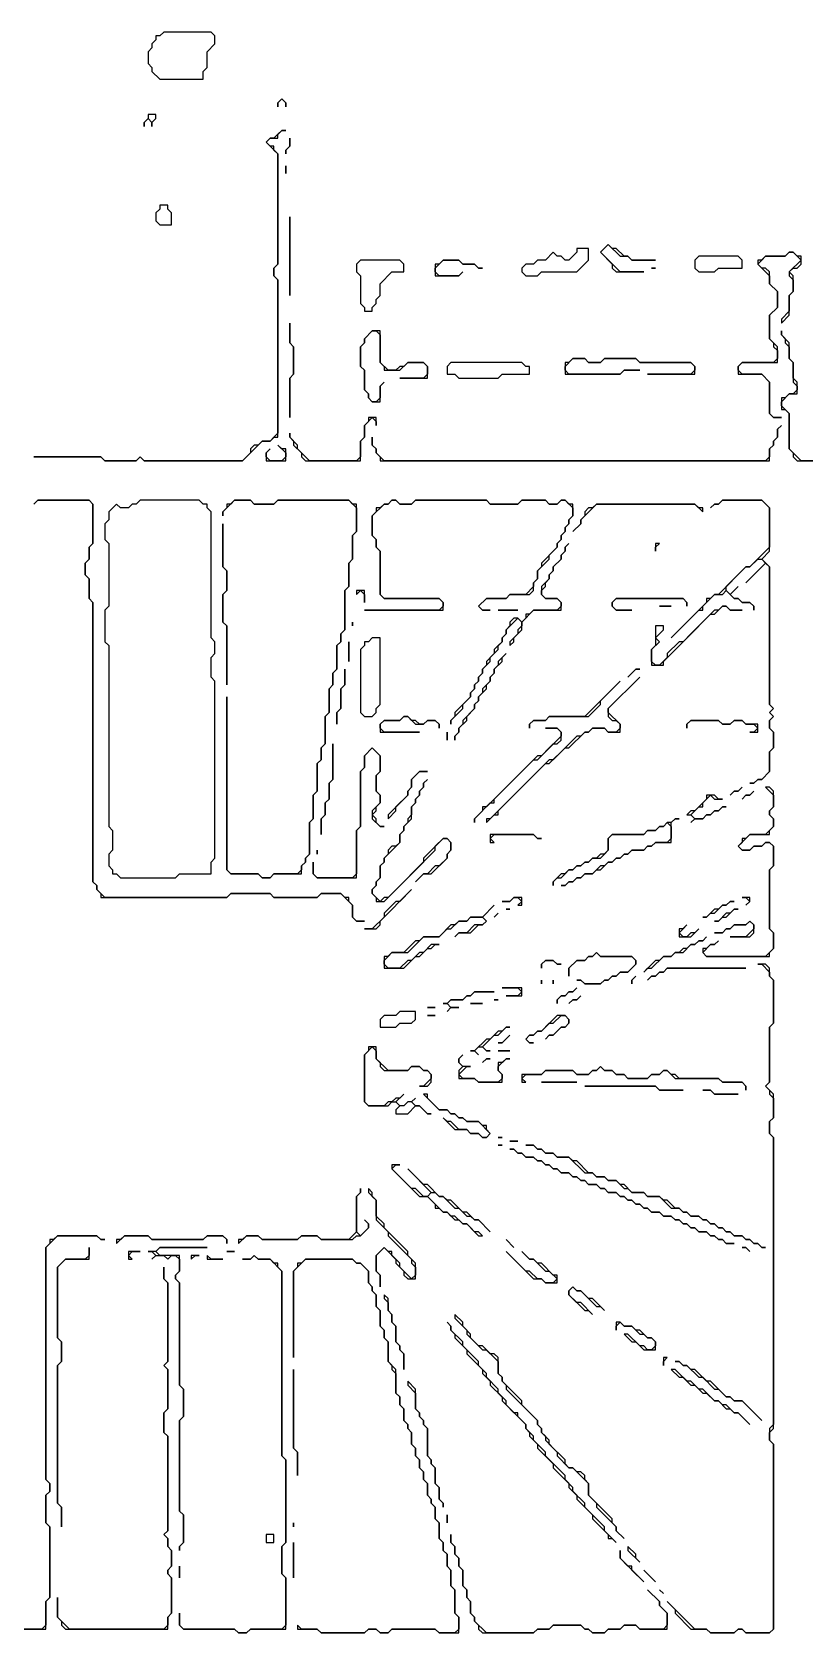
# Model space of a CAD drawing. Header units: metres. Extents: x 17 to 2112, y 1 to 1887.
# Drawn here: x 948.5 to 1145, y 481 to 888 of the extents above; entities that cross this region are included whole.
import ezdxf

# ---------------------------------------------------------------- set-up
doc = ezdxf.new("R2010")
doc.units = ezdxf.units.M

msp = doc.modelspace()

# ---------------------------------------------------------------- linework, layer by layer
for points in [[(982, 888), (981, 887), (980, 887), (980, 886), (979, 885), (979, 884), (978, 883), (978, 880), (979, 879), (979, 878), (981, 876), (992, 876), (992, 878), (993, 879), (993, 883), (995, 885), (995, 887), (994, 888)], [(1012, 871), (1011, 870), (1011, 869), (1011, 870), (1012, 871), (1013, 870), (1013, 869), (1013, 870)], [(978, 867), (978, 866), (977, 865), (977, 864), (977, 865), (978, 866), (979, 865), (979, 864), (979, 865), (980, 866), (980, 867)], [(1012, 863), (1010, 861), (1009, 861), (1008, 860), (1011, 857), (1011, 829), (1010, 828), (1010, 826), (1011, 825), (1011, 786), (1009, 784), (1007, 784), (1006, 783), (1005, 783), (1004, 782), (1004, 781), (1002, 779), (977, 779), (976, 780), (975, 779), (967, 779), (966, 780), (949, 780), (966, 780), (967, 779), (975, 779), (976, 780), (977, 779), (1002, 779), (1007, 784), (1009, 784), (1010, 785), (1011, 785), (1011, 825), (1010, 826), (1010, 828), (1011, 829), (1011, 857), (1010, 858), (1010, 859), (1009, 859), (1008, 860), (1009, 861), (1011, 861), (1011, 862), (1012, 863), (1013, 863)], [(1014, 861), (1014, 859), (1013, 858), (1013, 857), (1013, 858), (1014, 859)], [(1013, 854), (1013, 852)], [(981, 844), (981, 843), (980, 842), (980, 840), (981, 839), (984, 839), (984, 842), (983, 843), (983, 844)], [(1014, 841), (1014, 821)], [(1087, 833), (1087, 832), (1085, 830), (1084, 830), (1083, 831), (1082, 831), (1081, 832), (1079, 830), (1077, 830), (1076, 829), (1074, 829), (1073, 828), (1073, 827), (1074, 826), (1077, 826), (1078, 827), (1087, 827), (1090, 830), (1090, 833)], [(1095, 834), (1093, 832), (1096, 829), (1096, 828), (1097, 827), (1104, 827), (1098, 827), (1093, 832), (1095, 834), (1098, 831), (1100, 831), (1101, 830), (1107, 830), (1101, 830), (1100, 831), (1099, 831), (1097, 833), (1096, 833)], [(1118, 831), (1117, 830), (1117, 828), (1118, 827), (1122, 827), (1123, 828), (1129, 828), (1129, 830), (1128, 831)], [(1141, 832), (1140, 831), (1135, 831), (1134, 830), (1133, 830), (1133, 829), (1136, 826), (1136, 824), (1138, 822), (1138, 818), (1136, 816), (1136, 810), (1137, 809), (1137, 808), (1138, 807), (1138, 805), (1137, 804), (1129, 804), (1128, 803), (1128, 801), (1134, 801), (1136, 799), (1136, 791), (1137, 790), (1139, 790), (1137, 790), (1136, 791), (1136, 799), (1134, 801), (1129, 801), (1128, 802), (1128, 803), (1129, 804), (1138, 804), (1138, 808), (1136, 810), (1136, 816), (1138, 818), (1138, 822), (1136, 824), (1136, 827), (1135, 828), (1134, 828), (1133, 829), (1135, 831), (1140, 831), (1141, 832), (1142, 832), (1144, 830), (1141, 827), (1141, 826), (1142, 825), (1142, 822), (1141, 821), (1141, 817), (1139, 815), (1139, 814), (1141, 816), (1141, 821), (1142, 822), (1142, 826), (1141, 827), (1142, 828), (1143, 828), (1144, 829), (1144, 831), (1143, 831), (1142, 832)], [(1032, 830), (1031, 829), (1031, 827), (1032, 826), (1032, 819), (1033, 818), (1033, 817), (1035, 817), (1035, 818), (1036, 819), (1036, 820), (1037, 821), (1037, 824), (1040, 827), (1043, 827), (1043, 829), (1042, 830)], [(1053, 830), (1052, 829), (1051, 829), (1051, 826), (1057, 826), (1058, 827), (1057, 826), (1052, 826), (1051, 827), (1051, 828), (1053, 830), (1057, 830), (1058, 829), (1061, 829), (1062, 828), (1063, 828), (1062, 828), (1061, 829), (1058, 829), (1057, 830)], [(1106, 828), (1107, 828)], [(1014, 814), (1014, 809), (1015, 808), (1015, 801), (1014, 800), (1014, 790), (1014, 800), (1015, 801), (1015, 808), (1014, 809)], [(1035, 812), (1033, 810), (1033, 809), (1032, 808), (1032, 803), (1033, 802), (1033, 797), (1034, 796), (1034, 795), (1035, 794), (1037, 794), (1037, 798), (1038, 799), (1037, 798), (1037, 795), (1036, 794), (1035, 794), (1034, 795), (1034, 796), (1033, 797), (1033, 802), (1032, 803), (1032, 808), (1033, 809), (1033, 810), (1035, 812), (1036, 812), (1037, 811), (1037, 804), (1038, 803), (1038, 802), (1042, 802), (1044, 804), (1048, 804), (1049, 803), (1049, 801), (1048, 800), (1042, 800), (1049, 800), (1049, 803), (1048, 804), (1044, 804), (1043, 803), (1042, 803), (1041, 802), (1039, 802), (1037, 804), (1037, 812)], [(1055, 804), (1054, 803), (1054, 801), (1056, 801), (1057, 800), (1067, 800), (1068, 801), (1075, 801), (1075, 803), (1074, 803), (1073, 804)], [(1086, 805), (1085, 804), (1084, 804), (1084, 801), (1098, 801), (1099, 802), (1103, 802), (1099, 802), (1098, 801), (1085, 801), (1084, 802), (1084, 803), (1086, 805), (1089, 805), (1090, 804), (1093, 804), (1094, 805), (1102, 805), (1103, 804), (1116, 804), (1117, 803), (1117, 802), (1116, 801), (1105, 801), (1117, 801), (1117, 803), (1116, 804), (1103, 804), (1102, 805), (1094, 805), (1093, 804), (1090, 804), (1089, 805)], [(1034, 790), (1034, 789), (1033, 788), (1033, 785), (1032, 784), (1032, 780), (1031, 779), (1019, 779), (1016, 782), (1016, 783), (1014, 785), (1014, 786), (1014, 785), (1015, 784), (1015, 783), (1017, 781), (1017, 780), (1018, 779), (1032, 779), (1032, 784), (1033, 785), (1033, 788), (1035, 790), (1036, 789), (1036, 788), (1036, 790)], [(1139, 788), (1138, 787), (1138, 785), (1137, 784), (1137, 783), (1136, 782), (1136, 780), (1135, 779), (1038, 779), (1036, 781), (1036, 782), (1035, 783), (1035, 785), (1035, 783), (1036, 782), (1036, 781), (1037, 780), (1037, 779), (1136, 779), (1136, 782), (1137, 783), (1137, 784), (1138, 785), (1138, 787)], [(1011, 783), (1013, 781), (1013, 780), (1012, 779), (1009, 779), (1008, 780), (1008, 781), (1009, 782), (1008, 781), (1008, 779), (1013, 779), (1013, 782), (1012, 782)], [(950, 769), (949, 768), (950, 769), (963, 769), (964, 768), (964, 758), (963, 757), (963, 754), (962, 753), (962, 750), (963, 749), (963, 744), (964, 743), (964, 672), (965, 671), (965, 670), (966, 669), (966, 668), (998, 668), (999, 669), (1009, 669), (1010, 668), (1021, 668), (1022, 669), (1027, 669), (1030, 666), (1030, 663), (1031, 662), (1033, 662), (1031, 662), (1030, 663), (1030, 666), (1029, 667), (1029, 668), (1028, 668), (1027, 669), (1022, 669), (1021, 668), (1010, 668), (1009, 669), (999, 669), (998, 668), (967, 668), (965, 670), (965, 671), (964, 672), (964, 743), (963, 744), (963, 749), (962, 750), (962, 753), (963, 754), (963, 757), (964, 758), (964, 768), (963, 769)], [(976, 769), (975, 768), (974, 768), (973, 767), (971, 767), (970, 768), (968, 766), (968, 764), (967, 763), (967, 759), (968, 758), (968, 742), (967, 741), (967, 733), (968, 732), (968, 686), (969, 685), (969, 680), (968, 679), (968, 676), (969, 675), (969, 674), (970, 674), (971, 673), (985, 673), (986, 674), (994, 674), (994, 677), (995, 678), (995, 723), (994, 724), (994, 729), (995, 730), (995, 733), (994, 734), (994, 766), (993, 767), (993, 768), (992, 768), (991, 769)], [(1000, 769), (999, 768), (998, 768), (998, 767), (997, 766), (997, 765), (997, 766), (1000, 769), (1004, 769), (1005, 768), (1010, 768), (1011, 769), (1029, 769), (1031, 767), (1031, 761), (1030, 760), (1030, 754), (1029, 753), (1029, 747), (1028, 746), (1028, 736), (1027, 735), (1027, 733), (1026, 732), (1026, 726), (1025, 725), (1025, 722), (1024, 721), (1024, 715), (1023, 714), (1023, 707), (1022, 706), (1022, 703), (1021, 702), (1021, 695), (1020, 694), (1020, 688), (1019, 687), (1019, 679), (1018, 678), (1018, 677), (1017, 676), (1017, 675), (1016, 674), (1010, 674), (1009, 673), (1007, 673), (1006, 674), (999, 674), (998, 675), (998, 719), (998, 675), (999, 674), (1006, 674), (1007, 673), (1009, 673), (1010, 674), (1017, 674), (1017, 676), (1018, 677), (1018, 678), (1019, 679), (1019, 687), (1020, 688), (1020, 694), (1021, 695), (1021, 702), (1022, 703), (1022, 706), (1023, 707), (1023, 714), (1024, 715), (1024, 721), (1025, 722), (1025, 725), (1026, 726), (1026, 732), (1027, 733), (1027, 735), (1028, 736), (1028, 746), (1029, 747), (1029, 753), (1030, 754), (1030, 760), (1031, 761), (1031, 768), (1030, 768), (1029, 769), (1011, 769), (1010, 768), (1005, 768), (1004, 769)], [(1040, 769), (1039, 768), (1038, 768), (1037, 767), (1036, 767), (1036, 766), (1035, 765), (1035, 760), (1036, 759), (1036, 757), (1037, 756), (1037, 745), (1038, 744), (1052, 744), (1053, 743), (1053, 742), (1052, 741), (1033, 741), (1053, 741), (1053, 743), (1052, 744), (1038, 744), (1037, 745), (1037, 756), (1036, 757), (1036, 759), (1035, 760), (1035, 765), (1038, 768), (1039, 768), (1040, 769), (1041, 769), (1042, 768), (1045, 768), (1046, 769), (1064, 769), (1065, 768), (1072, 768), (1073, 769), (1079, 769), (1080, 768), (1082, 768), (1083, 769), (1084, 769), (1086, 767), (1086, 765), (1085, 764), (1085, 763), (1084, 762), (1084, 761), (1083, 760), (1083, 759), (1082, 758), (1082, 757), (1078, 753), (1078, 752), (1077, 751), (1077, 749), (1076, 748), (1076, 747), (1074, 745), (1070, 745), (1069, 744), (1064, 744), (1062, 742), (1063, 741), (1065, 741), (1063, 741), (1062, 742), (1064, 744), (1069, 744), (1070, 745), (1075, 745), (1076, 746), (1076, 748), (1077, 749), (1077, 751), (1080, 754), (1080, 755), (1082, 757), (1082, 758), (1083, 759), (1083, 760), (1084, 761), (1084, 762), (1085, 763), (1085, 764), (1086, 765), (1086, 768), (1085, 768), (1084, 769), (1083, 769), (1082, 768), (1080, 768), (1079, 769), (1073, 769), (1072, 768), (1065, 768), (1064, 769), (1046, 769), (1045, 768), (1042, 768), (1041, 769)], [(1092, 768), (1091, 767), (1090, 767), (1089, 766), (1089, 765), (1088, 764), (1088, 763), (1086, 761), (1088, 763), (1088, 764), (1092, 768), (1117, 768), (1119, 766), (1119, 767), (1118, 767), (1117, 768)], [(1124, 769), (1123, 768), (1122, 768), (1121, 767), (1122, 768), (1123, 768), (1124, 769), (1134, 769), (1136, 767), (1136, 757), (1131, 752), (1130, 752), (1123, 745), (1122, 745), (1121, 744), (1120, 744), (1120, 743), (1111, 734), (1118, 741), (1119, 741), (1119, 742), (1122, 745), (1124, 745), (1125, 746), (1127, 744), (1128, 744), (1129, 743), (1131, 743), (1132, 742), (1132, 741), (1132, 742), (1131, 743), (1129, 743), (1128, 744), (1127, 744), (1126, 745), (1128, 747), (1126, 745), (1125, 746), (1125, 747), (1130, 752), (1131, 752), (1133, 754), (1134, 754), (1135, 753), (1130, 748), (1135, 753), (1136, 752), (1136, 717), (1137, 716), (1136, 715), (1137, 714), (1136, 713), (1136, 711), (1137, 710), (1137, 706), (1136, 705), (1136, 700), (1134, 698), (1133, 698), (1132, 697), (1131, 697), (1132, 697), (1133, 698), (1134, 698), (1136, 700), (1136, 705), (1137, 706), (1137, 710), (1136, 711), (1136, 713), (1137, 714), (1136, 715), (1137, 716), (1136, 717), (1136, 752), (1134, 754), (1136, 756), (1136, 767), (1134, 769)], [(997, 763), (997, 752), (998, 751), (998, 746), (997, 745), (997, 738), (998, 737), (998, 722), (998, 737), (997, 738), (997, 745), (998, 746), (998, 751), (997, 752)], [(1085, 758), (1084, 757), (1084, 756), (1083, 755), (1083, 754), (1081, 752), (1081, 751), (1080, 750), (1080, 749), (1078, 747), (1078, 745), (1079, 744), (1082, 744), (1083, 743), (1083, 742), (1082, 741), (1076, 741), (1075, 740), (1074, 740), (1074, 739), (1073, 738), (1072, 739), (1071, 739), (1070, 738), (1070, 737), (1069, 736), (1069, 735), (1068, 734), (1068, 733), (1066, 731), (1066, 730), (1064, 728), (1064, 727), (1063, 726), (1063, 725), (1062, 724), (1062, 723), (1061, 722), (1061, 721), (1060, 720), (1060, 719), (1056, 715), (1056, 714), (1055, 713), (1055, 712), (1055, 713), (1058, 716), (1058, 717), (1060, 719), (1060, 720), (1061, 721), (1061, 722), (1062, 723), (1062, 724), (1063, 725), (1063, 726), (1065, 728), (1065, 729), (1067, 731), (1067, 732), (1068, 733), (1068, 734), (1069, 735), (1069, 736), (1072, 739), (1073, 738), (1073, 737), (1072, 736), (1072, 735), (1070, 733), (1070, 732), (1071, 733), (1071, 734), (1073, 736), (1073, 738), (1076, 741), (1083, 741), (1083, 743), (1082, 744), (1079, 744), (1078, 745), (1078, 746), (1079, 747), (1079, 748), (1080, 749), (1080, 750), (1081, 751), (1081, 752), (1083, 754), (1083, 755), (1084, 756), (1084, 757)], [(1107, 758), (1107, 756), (1107, 757), (1108, 758)], [(1031, 746), (1031, 745), (1032, 746), (1033, 745), (1033, 743), (1033, 746)], [(1067, 741), (1072, 741)], [(1097, 744), (1096, 743), (1096, 742), (1097, 741), (1101, 741), (1097, 741), (1096, 742), (1096, 743), (1097, 744), (1114, 744), (1115, 743), (1115, 742), (1115, 743), (1114, 744)], [(1124, 742), (1123, 741), (1122, 741), (1114, 733), (1113, 733), (1110, 730), (1110, 729), (1108, 727), (1107, 727), (1106, 728), (1106, 731), (1108, 733), (1107, 734), (1109, 736), (1109, 737), (1107, 737), (1107, 732), (1106, 731), (1106, 727), (1109, 727), (1109, 728), (1121, 740), (1122, 740), (1124, 742), (1125, 742), (1126, 741), (1129, 741), (1126, 741), (1125, 742)], [(1108, 742), (1111, 742)], [(1030, 738), (1030, 737)], [(1029, 733), (1029, 728)], [(1035, 734), (1034, 733), (1033, 733), (1033, 732), (1032, 731), (1032, 715), (1033, 714), (1035, 714), (1036, 715), (1036, 716), (1037, 717), (1037, 734)], [(1069, 730), (1067, 728), (1067, 727), (1066, 726), (1066, 725), (1065, 724), (1065, 723), (1063, 721), (1063, 720), (1062, 719), (1062, 718), (1061, 717), (1061, 716), (1058, 713), (1058, 712), (1057, 711), (1057, 710), (1056, 709), (1056, 708), (1056, 709), (1057, 710), (1057, 711), (1059, 713), (1059, 714), (1061, 716), (1061, 717), (1062, 718), (1062, 719), (1064, 721), (1064, 722), (1065, 723), (1065, 724), (1066, 725), (1066, 726), (1068, 728), (1068, 729)], [(1028, 726), (1028, 722), (1027, 721), (1027, 716), (1026, 715), (1026, 712), (1026, 715), (1027, 716), (1027, 721), (1028, 722)], [(1102, 726), (1100, 724), (1102, 726), (1103, 726)], [(1103, 724), (1095, 716), (1095, 714), (1096, 713), (1097, 713), (1098, 712), (1098, 711), (1097, 710), (1095, 710), (1094, 711), (1091, 711), (1090, 710), (1089, 710), (1088, 709), (1087, 709), (1081, 703), (1080, 703), (1065, 688), (1064, 688), (1064, 687), (1066, 689), (1067, 689), (1067, 690), (1079, 702), (1080, 702), (1084, 706), (1085, 706), (1089, 710), (1090, 710), (1091, 711), (1094, 711), (1095, 710), (1098, 710), (1098, 712), (1095, 715), (1095, 716)], [(1098, 723), (1089, 714), (1080, 714), (1079, 713), (1076, 713), (1075, 712), (1075, 711), (1075, 712), (1076, 713), (1079, 713), (1080, 714), (1090, 714), (1093, 717), (1093, 718)], [(1043, 714), (1042, 713), (1038, 713), (1037, 712), (1037, 710), (1047, 710), (1038, 710), (1037, 711), (1037, 712), (1038, 713), (1042, 713), (1043, 714), (1044, 714), (1046, 712), (1048, 712), (1049, 713), (1051, 713), (1052, 712), (1052, 711), (1052, 712), (1051, 713), (1049, 713), (1048, 712), (1047, 712), (1046, 713), (1045, 713), (1044, 714)], [(1116, 713), (1115, 712), (1115, 711), (1115, 712), (1116, 713), (1123, 713), (1124, 712), (1126, 712), (1127, 713), (1129, 713), (1130, 712), (1132, 712), (1133, 711), (1132, 710), (1131, 710), (1133, 710), (1133, 712), (1130, 712), (1129, 713), (1127, 713), (1126, 712), (1124, 712), (1123, 713)], [(1054, 710), (1054, 708)], [(1079, 711), (1082, 711), (1083, 710), (1083, 709), (1078, 704), (1077, 704), (1064, 691), (1063, 691), (1063, 690), (1061, 688), (1061, 687), (1061, 688), (1065, 692), (1066, 692), (1066, 693), (1076, 703), (1077, 703), (1081, 707), (1082, 707), (1083, 708), (1083, 710), (1082, 711)], [(1125, 710)], [(1035, 706), (1033, 704), (1033, 701), (1032, 700), (1032, 686), (1031, 685), (1031, 674), (1030, 673), (1021, 673), (1020, 674), (1020, 677), (1020, 674), (1021, 673), (1031, 673), (1031, 685), (1032, 686), (1032, 700), (1033, 701), (1033, 704), (1035, 706), (1037, 704), (1037, 700), (1036, 699), (1036, 695), (1037, 694), (1037, 692), (1035, 690), (1035, 688), (1037, 686), (1038, 686), (1037, 686), (1036, 687), (1036, 688), (1035, 689), (1036, 690), (1036, 691), (1037, 692), (1037, 694), (1036, 695), (1036, 699), (1037, 700), (1037, 704)], [(1025, 707), (1025, 698), (1024, 697), (1024, 693), (1023, 692), (1023, 689), (1022, 688), (1022, 684), (1022, 688), (1023, 689), (1023, 692), (1024, 693), (1024, 697), (1025, 698)], [(1049, 698), (1048, 697), (1048, 696), (1047, 695), (1047, 694), (1046, 693), (1046, 692), (1045, 691), (1045, 689), (1044, 688), (1044, 687), (1043, 686), (1043, 685), (1042, 684), (1042, 682), (1041, 681), (1040, 681), (1039, 680), (1039, 679), (1038, 678), (1038, 677), (1037, 676), (1037, 673), (1036, 672), (1036, 671), (1035, 670), (1035, 669), (1036, 668), (1036, 667), (1038, 667), (1051, 680), (1051, 681), (1053, 683), (1054, 683), (1055, 682), (1055, 680), (1054, 679), (1054, 678), (1052, 676), (1051, 676), (1049, 674), (1048, 674), (1046, 672), (1048, 674), (1050, 674), (1054, 678), (1054, 679), (1055, 680), (1055, 682), (1054, 683), (1053, 683), (1048, 678), (1048, 677), (1039, 668), (1038, 668), (1037, 667), (1035, 669), (1035, 670), (1036, 671), (1036, 672), (1037, 673), (1037, 676), (1038, 677), (1038, 678), (1042, 682), (1042, 684), (1043, 685), (1043, 686), (1045, 688), (1045, 691), (1046, 692), (1046, 693), (1047, 694), (1047, 695), (1048, 696), (1048, 697)], [(1047, 700), (1045, 698), (1045, 696), (1044, 695), (1044, 694), (1039, 689), (1039, 688), (1041, 690), (1041, 691), (1044, 694), (1044, 695), (1045, 696), (1045, 698), (1047, 700), (1049, 700)], [(1135, 696), (1137, 694), (1137, 691), (1136, 690), (1136, 689), (1137, 688), (1137, 686), (1135, 684), (1131, 684), (1130, 683), (1129, 683), (1129, 682), (1128, 681), (1129, 680), (1131, 680), (1132, 681), (1134, 681), (1135, 682), (1136, 682), (1137, 681), (1137, 676), (1136, 675), (1136, 660), (1137, 659), (1137, 655), (1135, 653), (1120, 653), (1119, 654), (1121, 656), (1122, 656), (1123, 657), (1122, 656), (1121, 656), (1120, 655), (1119, 655), (1119, 654), (1120, 653), (1136, 653), (1136, 654), (1137, 655), (1137, 659), (1136, 660), (1136, 675), (1137, 676), (1137, 681), (1136, 682), (1135, 682), (1134, 681), (1132, 681), (1131, 680), (1129, 680), (1128, 681), (1131, 684), (1136, 684), (1136, 685), (1137, 686), (1137, 688), (1136, 689), (1136, 690), (1137, 691), (1137, 695), (1136, 696)], [(1129, 696), (1128, 695), (1127, 695), (1126, 694), (1127, 695), (1128, 695)], [(1120, 694), (1120, 693), (1117, 690), (1116, 690), (1115, 689), (1116, 689), (1117, 688), (1116, 687), (1117, 688), (1119, 688), (1120, 689), (1121, 689), (1122, 690), (1123, 690), (1124, 691), (1125, 691), (1124, 691), (1123, 690), (1122, 690), (1121, 689), (1120, 689), (1119, 688), (1117, 688), (1116, 689), (1118, 691), (1119, 691), (1119, 692), (1121, 694), (1122, 693), (1124, 693), (1123, 693), (1122, 694)], [(1127, 692)], [(1132, 695), (1131, 694), (1130, 694), (1129, 693), (1130, 694), (1131, 694)], [(1112, 688), (1111, 687), (1110, 687), (1109, 686), (1108, 686), (1107, 685), (1105, 685), (1104, 684), (1096, 684), (1095, 683), (1095, 680), (1094, 679), (1093, 679), (1092, 678), (1091, 678), (1090, 677), (1089, 677), (1088, 676), (1087, 676), (1086, 675), (1085, 675), (1084, 674), (1083, 674), (1081, 672), (1081, 671), (1081, 672), (1082, 673), (1083, 673), (1085, 675), (1086, 675), (1087, 676), (1088, 676), (1089, 677), (1090, 677), (1091, 678), (1093, 678), (1095, 680), (1095, 683), (1096, 684), (1104, 684), (1105, 685), (1107, 685), (1108, 686), (1109, 686), (1110, 687), (1111, 686), (1111, 683), (1110, 682), (1107, 682), (1106, 681), (1105, 681), (1104, 680), (1101, 680), (1100, 679), (1099, 679), (1098, 678), (1097, 678), (1096, 677), (1095, 677), (1094, 676), (1093, 676), (1091, 674), (1089, 674), (1088, 673), (1087, 673), (1086, 672), (1085, 672), (1084, 671), (1083, 671), (1084, 671), (1085, 672), (1086, 672), (1087, 673), (1088, 673), (1089, 674), (1091, 674), (1092, 675), (1093, 675), (1095, 677), (1096, 677), (1097, 678), (1098, 678), (1099, 679), (1100, 679), (1101, 680), (1104, 680), (1105, 681), (1106, 681), (1107, 682), (1111, 682), (1111, 687), (1112, 688), (1113, 688)], [(1065, 684), (1065, 682), (1066, 682), (1065, 683), (1066, 684), (1076, 684), (1077, 683), (1078, 683), (1077, 683), (1076, 684)], [(1113, 686)], [(1021, 680), (1021, 679)], [(1045, 670), (1042, 667), (1041, 667), (1038, 664), (1038, 663), (1035, 660), (1033, 660), (1036, 660), (1037, 661), (1037, 662)], [(1071, 668), (1070, 667), (1068, 667), (1070, 667), (1071, 668), (1072, 668), (1073, 667), (1072, 666), (1073, 666), (1073, 668)], [(1129, 668), (1130, 668), (1131, 667), (1130, 666), (1131, 667), (1131, 668)], [(1066, 666), (1063, 663), (1060, 663), (1059, 662), (1057, 662), (1056, 661), (1055, 661), (1052, 658), (1048, 658), (1047, 657), (1046, 657), (1043, 654), (1040, 654), (1039, 653), (1038, 653), (1038, 650), (1043, 650), (1046, 653), (1047, 653), (1049, 655), (1050, 655), (1051, 656), (1052, 656), (1050, 656), (1048, 654), (1047, 654), (1045, 652), (1044, 652), (1042, 650), (1039, 650), (1038, 651), (1038, 652), (1040, 654), (1044, 654), (1048, 658), (1052, 658), (1054, 660), (1055, 660), (1057, 662), (1059, 662), (1060, 663), (1063, 663), (1064, 662), (1063, 661), (1061, 661), (1059, 659), (1057, 659), (1056, 658), (1057, 659), (1060, 659), (1062, 661), (1063, 661), (1064, 662), (1063, 663)], [(1067, 664), (1066, 663)], [(1069, 665), (1070, 665)], [(1126, 667), (1125, 666), (1124, 666), (1123, 665), (1122, 665), (1120, 663), (1119, 663), (1120, 663), (1121, 664), (1122, 664), (1124, 666), (1125, 666), (1126, 667), (1127, 667)], [(1127, 665), (1126, 664), (1125, 664), (1123, 662), (1122, 662), (1123, 662), (1124, 663), (1125, 663), (1127, 665), (1128, 665)], [(1115, 661), (1114, 660), (1113, 660), (1113, 658), (1116, 658), (1118, 660), (1117, 659), (1116, 659), (1115, 658), (1114, 658), (1113, 659)], [(1117, 662)], [(1120, 661)], [(1131, 662), (1130, 661), (1127, 661), (1126, 660), (1125, 660), (1124, 659), (1122, 659), (1124, 659), (1125, 660), (1126, 660), (1127, 661), (1130, 661), (1131, 662), (1132, 661), (1132, 660), (1130, 658), (1126, 658), (1131, 658), (1132, 659), (1132, 661)], [(1054, 657)], [(1120, 658), (1119, 657), (1118, 657), (1117, 656), (1116, 656), (1115, 655), (1114, 655), (1113, 654), (1112, 654), (1111, 653), (1109, 653), (1108, 652), (1107, 652), (1104, 649), (1105, 650), (1106, 650), (1109, 653), (1111, 653), (1112, 654), (1114, 654), (1116, 656), (1117, 656), (1118, 657), (1119, 657)], [(1079, 652), (1078, 651), (1078, 650), (1078, 651), (1079, 652), (1081, 652), (1082, 651), (1083, 651), (1082, 651), (1081, 652)], [(1092, 654), (1091, 653), (1090, 653), (1089, 652), (1087, 652), (1085, 650), (1085, 648), (1085, 650), (1087, 652), (1089, 652), (1090, 653), (1091, 653), (1092, 654), (1093, 653), (1101, 653), (1102, 652), (1102, 651), (1100, 649), (1098, 649), (1097, 648), (1096, 648), (1095, 647), (1094, 647), (1093, 646), (1089, 646), (1088, 647), (1087, 647), (1088, 647), (1089, 646), (1093, 646), (1094, 647), (1095, 647), (1096, 648), (1097, 648), (1098, 649), (1100, 649), (1102, 651), (1102, 652), (1101, 653), (1093, 653)], [(1102, 648), (1101, 647), (1101, 646), (1101, 647)], [(1110, 650), (1109, 649), (1108, 649), (1107, 648), (1106, 648), (1105, 647), (1106, 648), (1107, 648), (1108, 649), (1109, 649), (1110, 650), (1130, 650)], [(1133, 651), (1134, 651), (1136, 649), (1136, 648), (1137, 647), (1137, 636), (1136, 635), (1136, 621), (1135, 620), (1136, 619), (1136, 618), (1137, 617), (1137, 612), (1136, 611), (1136, 608), (1137, 607), (1137, 534), (1136, 533), (1136, 530), (1137, 529), (1137, 482), (1136, 481), (1130, 481), (1129, 482), (1128, 482), (1127, 481), (1121, 481), (1120, 482), (1117, 482), (1110, 489), (1112, 487), (1112, 486), (1116, 482), (1120, 482), (1121, 481), (1127, 481), (1128, 482), (1129, 482), (1130, 481), (1136, 481), (1137, 482), (1137, 529), (1136, 530), (1136, 532), (1137, 533), (1137, 607), (1136, 608), (1136, 611), (1137, 612), (1137, 618), (1135, 620), (1136, 621), (1136, 635), (1137, 636), (1137, 647), (1136, 648), (1136, 650), (1135, 651)], [(1061, 644), (1060, 643), (1059, 643), (1058, 642), (1055, 642), (1054, 641), (1053, 641), (1054, 641), (1055, 640), (1054, 639), (1055, 640), (1057, 640), (1055, 640), (1054, 641), (1055, 642), (1058, 642), (1059, 643), (1060, 643), (1061, 644), (1066, 644)], [(1068, 645), (1072, 645), (1073, 644), (1072, 643), (1069, 643), (1073, 643), (1073, 645)], [(1078, 647), (1078, 646)], [(1081, 647), (1081, 646)], [(1087, 645), (1086, 644), (1085, 644), (1084, 643), (1083, 643), (1082, 642), (1082, 641), (1082, 642), (1083, 643), (1084, 643), (1085, 644), (1086, 644)], [(1103, 646)], [(1042, 639), (1041, 638), (1038, 638), (1037, 637), (1037, 635), (1041, 635), (1042, 636), (1045, 636), (1046, 637), (1046, 639)], [(1049, 640), (1051, 640)], [(1060, 641), (1063, 641)], [(1066, 642), (1067, 642)], [(1088, 643), (1087, 642), (1086, 642), (1085, 641), (1086, 642), (1087, 642)], [(1049, 638), (1051, 638)], [(1069, 635), (1068, 634), (1067, 634), (1065, 632), (1064, 632), (1061, 629), (1060, 629), (1061, 629), (1062, 628), (1061, 629), (1062, 630), (1063, 630), (1064, 629), (1065, 629), (1064, 629), (1063, 630), (1066, 633), (1067, 633), (1069, 635), (1070, 635)], [(1082, 638), (1078, 634), (1077, 634), (1076, 633), (1075, 633), (1074, 632), (1075, 631), (1076, 631), (1075, 631), (1074, 632), (1075, 633), (1076, 633), (1077, 634), (1078, 634), (1080, 636), (1081, 636), (1083, 638), (1084, 638), (1085, 637), (1085, 636), (1084, 635), (1083, 635), (1081, 633), (1080, 633), (1079, 632), (1080, 633), (1081, 633), (1083, 635), (1084, 635), (1085, 636), (1085, 637), (1084, 638)], [(1070, 633), (1068, 631), (1067, 631), (1068, 631)], [(1034, 630), (1034, 629), (1033, 628), (1033, 616), (1034, 615), (1039, 615), (1040, 616), (1041, 616), (1042, 615), (1041, 614), (1041, 613), (1044, 613), (1046, 615), (1047, 615), (1049, 613), (1050, 613), (1049, 613), (1047, 615), (1046, 615), (1045, 616), (1046, 617), (1045, 616), (1044, 616), (1043, 615), (1042, 615), (1041, 616), (1043, 618), (1042, 617), (1041, 617), (1040, 616), (1039, 616), (1038, 615), (1034, 615), (1033, 616), (1033, 628), (1035, 630), (1036, 629), (1036, 627), (1037, 626), (1037, 625), (1038, 624), (1044, 624), (1045, 625), (1047, 625), (1048, 624), (1049, 624), (1050, 623), (1050, 622), (1048, 620), (1047, 620), (1049, 620), (1050, 621), (1050, 623), (1049, 624), (1048, 624), (1047, 625), (1045, 625), (1044, 624), (1039, 624), (1036, 627), (1036, 630)], [(1058, 628), (1057, 627), (1057, 626), (1058, 625), (1057, 624), (1057, 622), (1061, 622), (1062, 621), (1068, 621), (1068, 623), (1067, 624), (1067, 625), (1069, 627), (1070, 627), (1069, 627), (1068, 626), (1067, 626), (1067, 624), (1068, 623), (1068, 622), (1067, 621), (1062, 621), (1061, 622), (1058, 622), (1057, 623), (1059, 625), (1060, 625), (1058, 625), (1057, 626), (1057, 627)], [(1064, 627), (1063, 626), (1064, 627), (1065, 627)], [(1067, 629), (1070, 629)], [(1093, 625), (1092, 624), (1091, 624), (1090, 623), (1087, 623), (1086, 624), (1079, 624), (1078, 623), (1073, 623), (1073, 621), (1074, 621), (1073, 622), (1074, 623), (1078, 623), (1079, 624), (1086, 624), (1087, 623), (1090, 623), (1091, 624), (1092, 624), (1093, 625), (1094, 624), (1096, 624), (1097, 623), (1099, 623), (1100, 622), (1105, 622), (1106, 623), (1108, 623), (1109, 624), (1110, 624), (1112, 622), (1123, 622), (1124, 621), (1129, 621), (1130, 620), (1130, 619), (1130, 620), (1129, 621), (1124, 621), (1123, 622), (1113, 622), (1112, 623), (1111, 623), (1110, 624), (1109, 624), (1108, 623), (1106, 623), (1105, 622), (1100, 622), (1099, 623), (1097, 623), (1096, 624), (1094, 624)], [(1045, 619)], [(1078, 621), (1087, 621)], [(1089, 620), (1107, 620), (1108, 619), (1114, 619), (1108, 619), (1107, 620)], [(1119, 619), (1121, 619), (1122, 618), (1128, 618), (1122, 618), (1121, 619)], [(1048, 618), (1052, 614), (1054, 614), (1055, 613), (1056, 613), (1057, 612), (1058, 612), (1059, 611), (1062, 611), (1065, 608), (1064, 607), (1063, 607), (1062, 608), (1060, 608), (1059, 609), (1057, 609), (1055, 611), (1054, 611), (1053, 612), (1056, 609), (1059, 609), (1060, 608), (1062, 608), (1063, 607), (1064, 607), (1065, 608), (1064, 609), (1064, 610), (1063, 610), (1062, 611), (1059, 611), (1058, 612), (1057, 612), (1056, 613), (1055, 613), (1054, 614), (1052, 614), (1049, 617), (1049, 618)], [(1067, 607), (1068, 607)], [(1067, 605), (1068, 605)], [(1070, 606), (1072, 606)], [(1070, 604), (1071, 604), (1072, 603), (1073, 603), (1074, 602), (1076, 602), (1077, 601), (1078, 601), (1079, 600), (1080, 600), (1081, 599), (1082, 599), (1083, 598), (1085, 598), (1086, 597), (1087, 597), (1088, 596), (1089, 596), (1090, 595), (1092, 595), (1093, 594), (1094, 594), (1095, 593), (1097, 593), (1098, 592), (1099, 592), (1100, 591), (1101, 591), (1102, 590), (1103, 590), (1104, 589), (1105, 589), (1106, 588), (1108, 588), (1109, 587), (1111, 587), (1112, 586), (1113, 586), (1114, 585), (1115, 585), (1116, 584), (1117, 584), (1118, 583), (1120, 583), (1121, 582), (1122, 582), (1123, 581), (1124, 581), (1125, 580), (1127, 580), (1125, 580), (1124, 581), (1123, 581), (1122, 582), (1121, 582), (1120, 583), (1118, 583), (1117, 584), (1116, 584), (1115, 585), (1114, 585), (1113, 586), (1112, 586), (1111, 587), (1109, 587), (1108, 588), (1106, 588), (1105, 589), (1104, 589), (1103, 590), (1102, 590), (1101, 591), (1100, 591), (1099, 592), (1098, 592), (1097, 593), (1095, 593), (1094, 594), (1093, 594), (1092, 595), (1090, 595), (1089, 596), (1088, 596), (1087, 597), (1086, 597), (1085, 598), (1083, 598), (1082, 599), (1081, 599), (1080, 600), (1079, 600), (1078, 601), (1077, 601), (1076, 602), (1074, 602), (1073, 603), (1072, 603), (1071, 604)], [(1074, 605), (1076, 605), (1077, 604), (1078, 604), (1079, 603), (1081, 603), (1082, 602), (1085, 602), (1089, 598), (1091, 598), (1092, 597), (1094, 597), (1095, 596), (1097, 596), (1099, 594), (1100, 594), (1101, 593), (1104, 593), (1105, 592), (1108, 592), (1111, 589), (1113, 589), (1114, 588), (1115, 588), (1116, 587), (1118, 587), (1119, 586), (1120, 586), (1121, 585), (1122, 585), (1123, 584), (1124, 584), (1125, 583), (1126, 583), (1127, 582), (1129, 582), (1130, 581), (1131, 581), (1132, 580), (1133, 580), (1134, 579), (1135, 579), (1134, 579), (1133, 580), (1132, 580), (1131, 581), (1130, 581), (1129, 582), (1127, 582), (1126, 583), (1125, 583), (1124, 584), (1123, 584), (1122, 585), (1121, 585), (1120, 586), (1119, 586), (1118, 587), (1116, 587), (1115, 588), (1114, 588), (1113, 589), (1112, 589), (1110, 591), (1109, 591), (1108, 592), (1105, 592), (1104, 593), (1101, 593), (1099, 595), (1098, 595), (1097, 596), (1095, 596), (1094, 597), (1092, 597), (1091, 598), (1090, 598), (1087, 601), (1086, 601), (1085, 602), (1082, 602), (1081, 603), (1079, 603), (1078, 604), (1077, 604), (1076, 605)], [(1040, 600), (1040, 599), (1047, 592), (1049, 592), (1051, 590), (1051, 589), (1052, 589), (1053, 588), (1054, 588), (1056, 586), (1057, 586), (1058, 585), (1059, 585), (1062, 582), (1063, 582), (1062, 583), (1061, 583), (1059, 585), (1058, 585), (1056, 587), (1055, 587), (1054, 588), (1053, 588), (1049, 592), (1050, 593), (1051, 593), (1052, 592), (1053, 592), (1056, 589), (1057, 589), (1059, 587), (1060, 587), (1061, 586), (1062, 586), (1065, 583), (1062, 586), (1061, 586), (1059, 588), (1058, 588), (1055, 591), (1054, 591), (1053, 592), (1052, 592), (1049, 595), (1048, 595), (1044, 599), (1050, 593), (1049, 592), (1048, 592), (1046, 594), (1045, 594), (1040, 599), (1041, 600), (1042, 600)], [(1032, 594), (1032, 593), (1031, 592), (1031, 583), (1029, 581), (1022, 581), (1021, 582), (1017, 582), (1016, 581), (1007, 581), (1006, 582), (1003, 582), (1002, 581), (1001, 581), (1001, 580), (1003, 582), (1006, 582), (1007, 581), (1016, 581), (1017, 582), (1021, 582), (1022, 581), (1030, 581), (1031, 582), (1032, 582), (1034, 584), (1034, 585), (1033, 586), (1034, 585), (1034, 584), (1032, 582), (1031, 583), (1031, 592), (1032, 593)], [(1034, 594), (1034, 593), (1036, 591), (1036, 586), (1039, 583), (1039, 582), (1045, 576), (1045, 575), (1046, 574), (1046, 572), (1045, 571), (1042, 574), (1042, 575), (1040, 577), (1040, 578), (1039, 578), (1038, 579), (1036, 577), (1036, 573), (1037, 572), (1037, 569), (1037, 572), (1036, 573), (1036, 577), (1038, 579), (1041, 576), (1041, 575), (1043, 573), (1043, 572), (1044, 571), (1046, 571), (1046, 575), (1044, 577), (1044, 578), (1038, 584), (1038, 585), (1036, 587), (1036, 591), (1035, 592), (1035, 593)], [(963, 579), (963, 577), (962, 576), (957, 576), (955, 574), (955, 556), (956, 555), (956, 550), (955, 549), (955, 514), (956, 513), (956, 508), (956, 513), (955, 514), (955, 549), (956, 550), (956, 555), (955, 556), (955, 574), (957, 576), (963, 576)], [(972, 582), (971, 581), (970, 581), (970, 580), (972, 582), (978, 582), (979, 581), (992, 581), (993, 582), (997, 582), (998, 581), (998, 580), (998, 581), (997, 582), (993, 582), (992, 581), (979, 581), (978, 582)], [(973, 578), (973, 576), (974, 576), (973, 577), (974, 578), (976, 578)], [(981, 579), (980, 578), (978, 578), (979, 578), (980, 577), (979, 576), (980, 577), (982, 577), (983, 576), (984, 577), (985, 577), (986, 576), (986, 573), (985, 572), (985, 571), (986, 570), (986, 544), (987, 543), (987, 536), (986, 535), (986, 512), (987, 511), (987, 504), (986, 503), (986, 502), (986, 503), (987, 504), (987, 511), (986, 512), (986, 535), (987, 536), (987, 543), (986, 544), (986, 570), (985, 571), (985, 572), (986, 573), (986, 577), (981, 577), (980, 578), (981, 579), (993, 579)], [(998, 578), (1000, 578)], [(1005, 579)], [(1011, 578)], [(1013, 578)], [(1067, 581)], [(1067, 579)], [(1069, 581), (1071, 579)], [(1069, 578), (1076, 571), (1078, 571), (1079, 570), (1082, 570), (1082, 572), (1081, 572), (1078, 575), (1077, 575), (1076, 576), (1075, 576), (1073, 578), (1075, 576), (1076, 576), (1079, 573), (1080, 573), (1082, 571), (1081, 570), (1079, 570), (1078, 571), (1077, 571), (1075, 573), (1074, 573)], [(1129, 579), (1130, 579), (1131, 578), (1130, 579)], [(982, 574), (982, 571), (983, 570), (983, 550), (982, 549), (983, 548), (983, 538), (982, 537), (982, 532), (983, 531), (983, 507), (982, 506), (983, 505), (983, 503), (984, 502), (984, 498), (983, 497), (983, 496), (984, 495), (984, 486), (983, 485), (983, 483), (982, 482), (958, 482), (955, 485), (955, 490), (955, 485), (956, 484), (956, 483), (957, 482), (983, 482), (983, 485), (984, 486), (984, 495), (983, 496), (983, 497), (984, 498), (984, 502), (983, 503), (983, 505), (982, 506), (983, 507), (983, 531), (982, 532), (982, 537), (983, 538), (983, 548), (982, 549), (983, 550), (983, 570), (982, 571)], [(1005, 577), (1004, 576), (1002, 576), (1004, 576), (1005, 577), (1006, 576), (1009, 576), (1012, 573), (1012, 526), (1013, 525), (1013, 504), (1012, 503), (1012, 496), (1013, 495), (1013, 483), (1012, 482), (1004, 482), (1003, 481), (1001, 481), (1000, 482), (987, 482), (986, 483), (986, 486), (986, 483), (987, 482), (1000, 482), (1001, 481), (1003, 481), (1004, 482), (1013, 482), (1013, 495), (1012, 496), (1012, 503), (1013, 504), (1013, 525), (1012, 526), (1012, 573), (1011, 574), (1011, 575), (1010, 575), (1009, 576), (1006, 576)], [(989, 577), (989, 576), (990, 577), (991, 577)], [(993, 577), (993, 576), (997, 576), (994, 576)], [(1018, 576), (1017, 575), (1016, 575), (1016, 574), (1015, 573), (1015, 551), (1015, 573), (1018, 576), (1030, 576), (1031, 575), (1032, 575), (1034, 573), (1034, 570), (1035, 569), (1035, 568), (1036, 567), (1036, 564), (1037, 563), (1037, 559), (1038, 558), (1038, 556), (1039, 555), (1039, 550), (1040, 549), (1040, 548), (1041, 547), (1041, 542), (1042, 541), (1042, 539), (1043, 538), (1043, 535), (1044, 534), (1044, 533), (1045, 532), (1045, 529), (1046, 528), (1046, 526), (1047, 525), (1047, 523), (1048, 522), (1048, 520), (1049, 519), (1049, 516), (1050, 515), (1050, 514), (1051, 513), (1051, 510), (1052, 509), (1052, 505), (1053, 504), (1053, 502), (1054, 501), (1054, 498), (1055, 497), (1055, 493), (1056, 492), (1056, 486), (1057, 485), (1057, 482), (1056, 481), (1052, 481), (1051, 482), (1040, 482), (1039, 481), (1037, 481), (1036, 482), (1034, 482), (1033, 481), (1022, 481), (1021, 482), (1017, 482), (1016, 483), (1016, 482), (1021, 482), (1022, 481), (1033, 481), (1034, 482), (1036, 482), (1037, 481), (1039, 481), (1040, 482), (1051, 482), (1052, 481), (1057, 481), (1057, 485), (1056, 486), (1056, 492), (1055, 493), (1055, 497), (1054, 498), (1054, 501), (1053, 502), (1053, 504), (1052, 505), (1052, 509), (1051, 510), (1051, 513), (1050, 514), (1050, 515), (1049, 516), (1049, 519), (1048, 520), (1048, 522), (1047, 523), (1047, 525), (1046, 526), (1046, 528), (1045, 529), (1045, 532), (1044, 533), (1044, 534), (1043, 535), (1043, 538), (1042, 539), (1042, 541), (1041, 542), (1041, 548), (1039, 550), (1039, 555), (1038, 556), (1038, 558), (1037, 559), (1037, 563), (1036, 564), (1036, 567), (1035, 568), (1035, 569), (1034, 570), (1034, 573), (1032, 575), (1031, 575), (1030, 576)], [(1135, 577)], [(1038, 567), (1038, 566), (1039, 565), (1039, 563), (1040, 562), (1040, 560), (1041, 559), (1041, 555), (1042, 554), (1042, 553), (1043, 552), (1043, 548), (1043, 552), (1042, 553), (1042, 554), (1041, 555), (1041, 559), (1040, 560), (1040, 562), (1039, 563), (1039, 566)], [(1086, 569), (1085, 568), (1085, 567), (1089, 563), (1090, 563), (1091, 562), (1088, 565), (1087, 565), (1085, 567), (1085, 568), (1086, 569), (1087, 568), (1088, 568), (1092, 564), (1093, 564), (1094, 563), (1091, 566), (1090, 566), (1088, 568), (1087, 568)], [(1054, 562)], [(1056, 562), (1056, 561), (1059, 558), (1059, 557), (1063, 553), (1064, 553), (1067, 550), (1067, 547), (1068, 546), (1068, 545), (1069, 544), (1069, 543), (1077, 535), (1077, 534), (1078, 533), (1078, 532), (1079, 531), (1079, 530), (1082, 527), (1082, 526), (1085, 523), (1086, 523), (1090, 519), (1090, 516), (1092, 514), (1092, 513), (1097, 508), (1097, 507), (1099, 505), (1097, 507), (1097, 508), (1096, 509), (1096, 510), (1090, 516), (1090, 519), (1089, 520), (1089, 521), (1088, 522), (1087, 522), (1086, 523), (1085, 523), (1084, 524), (1084, 525), (1080, 529), (1080, 530), (1078, 532), (1078, 533), (1077, 534), (1077, 535), (1073, 539), (1073, 540), (1068, 545), (1068, 546), (1067, 547), (1067, 551), (1066, 552), (1065, 552), (1063, 554), (1062, 554), (1060, 556), (1060, 557), (1058, 559), (1058, 560)], [(1054, 560), (1055, 559), (1055, 558), (1056, 557), (1056, 556), (1059, 553), (1059, 552), (1063, 548), (1063, 547), (1065, 545), (1065, 544), (1068, 541), (1068, 540), (1074, 534), (1074, 533), (1075, 532), (1075, 531), (1077, 529), (1077, 528), (1081, 524), (1081, 523), (1085, 519), (1085, 518), (1087, 516), (1087, 515), (1091, 511), (1091, 510), (1095, 506), (1095, 505), (1096, 505), (1097, 504), (1094, 507), (1094, 508), (1089, 513), (1089, 514), (1086, 517), (1086, 518), (1084, 520), (1084, 521), (1079, 526), (1079, 527), (1076, 530), (1076, 531), (1074, 533), (1074, 534), (1072, 536), (1072, 537), (1071, 537), (1069, 539), (1069, 540), (1067, 542), (1067, 543), (1064, 546), (1064, 547), (1062, 549), (1062, 550), (1058, 554), (1058, 555), (1055, 558), (1055, 559)], [(1097, 560), (1097, 558), (1097, 559), (1098, 560), (1099, 559), (1101, 559), (1103, 557), (1104, 557), (1105, 556), (1106, 556), (1107, 555), (1107, 554), (1106, 553), (1105, 553), (1104, 554), (1103, 554), (1100, 557), (1099, 557), (1101, 555), (1102, 555), (1104, 553), (1107, 553), (1107, 555), (1106, 556), (1105, 556), (1103, 558), (1102, 558), (1101, 559), (1099, 559), (1098, 560)], [(1109, 551), (1109, 549), (1109, 550), (1110, 551)], [(1112, 550), (1113, 550), (1114, 549), (1115, 549), (1118, 546), (1119, 546), (1122, 543), (1123, 543), (1125, 541), (1126, 541), (1127, 540), (1129, 540), (1134, 535), (1129, 540), (1127, 540), (1126, 541), (1125, 541), (1121, 545), (1120, 545), (1117, 548), (1116, 548), (1115, 549), (1114, 549), (1113, 550)], [(1015, 548), (1015, 528), (1016, 527), (1016, 521), (1016, 527), (1015, 528)], [(1111, 548), (1113, 546), (1114, 546), (1116, 544), (1117, 544), (1119, 542), (1120, 542), (1122, 540), (1123, 540), (1125, 538), (1126, 538), (1127, 537), (1128, 537), (1131, 534), (1128, 537), (1127, 537), (1125, 539), (1124, 539), (1123, 540), (1122, 540), (1119, 543), (1118, 543), (1116, 545), (1115, 545), (1112, 548)], [(1044, 545), (1044, 544), (1046, 542), (1046, 538), (1047, 537), (1047, 536), (1048, 535), (1048, 534), (1049, 533), (1049, 526), (1050, 525), (1050, 524), (1051, 523), (1051, 519), (1052, 518), (1052, 515), (1053, 514), (1053, 513), (1053, 514), (1052, 515), (1052, 518), (1051, 519), (1051, 523), (1050, 524), (1050, 525), (1049, 526), (1049, 533), (1048, 534), (1048, 535), (1047, 536), (1047, 537), (1046, 538), (1046, 543)], [(1015, 509), (1015, 508)], [(1054, 511), (1054, 509)], [(1008, 506), (1008, 504), (1010, 504), (1010, 506)], [(1055, 506), (1055, 504), (1056, 503), (1056, 501), (1057, 500), (1057, 498), (1058, 497), (1058, 493), (1059, 492), (1059, 490), (1060, 489), (1060, 486), (1061, 485), (1061, 484), (1062, 483), (1062, 482), (1063, 481), (1076, 481), (1077, 482), (1080, 482), (1081, 483), (1088, 483), (1089, 482), (1090, 482), (1091, 481), (1094, 481), (1095, 482), (1098, 482), (1099, 483), (1102, 483), (1103, 482), (1110, 482), (1110, 486), (1108, 488), (1108, 489), (1105, 492), (1108, 489), (1108, 488), (1110, 486), (1110, 483), (1109, 482), (1103, 482), (1102, 483), (1099, 483), (1098, 482), (1095, 482), (1094, 481), (1091, 481), (1090, 482), (1089, 482), (1088, 483), (1081, 483), (1080, 482), (1077, 482), (1076, 481), (1064, 481), (1061, 484), (1061, 485), (1060, 486), (1060, 489), (1059, 490), (1059, 492), (1058, 493), (1058, 497), (1057, 498), (1057, 500), (1056, 501), (1056, 503), (1055, 504)], [(1015, 504), (1015, 495)], [(1098, 502), (1098, 500), (1104, 494), (1101, 497), (1101, 498), (1100, 498), (1098, 500)], [(1100, 503), (1100, 502), (1103, 499), (1102, 500), (1102, 501)], [(986, 498), (986, 495)], [(1104, 497), (1107, 494)], [(1108, 492), (1109, 491)]]:
    msp.add_lwpolyline(points, close=True)
for points in [[(1158, 779), (1144, 779), (1141, 782), (1141, 791), (1139, 793), (1139, 794), (1141, 796), (1143, 796), (1143, 799), (1142, 800), (1142, 804), (1141, 805), (1141, 809), (1139, 811), (1139, 812), (1139, 811), (1140, 810), (1140, 809), (1141, 808), (1141, 805), (1142, 804), (1142, 799), (1143, 798), (1143, 797), (1142, 796), (1141, 796), (1140, 795), (1139, 795), (1139, 792), (1140, 792), (1141, 791), (1141, 782), (1142, 781), (1142, 780), (1143, 779), (1158, 779)], [(934, 482), (952, 482), (952, 489), (953, 490), (953, 508), (952, 509), (952, 516), (953, 517), (953, 519), (952, 520), (952, 579), (955, 582), (965, 582), (966, 581), (967, 581), (966, 581), (965, 582), (955, 582), (954, 581), (953, 581), (953, 580), (952, 579), (952, 520), (953, 519), (953, 517), (952, 516), (952, 509), (953, 508), (953, 490), (952, 489), (952, 483), (951, 482), (934, 482)]]:
    msp.add_lwpolyline(points)

doc.saveas('drawing.dxf')
